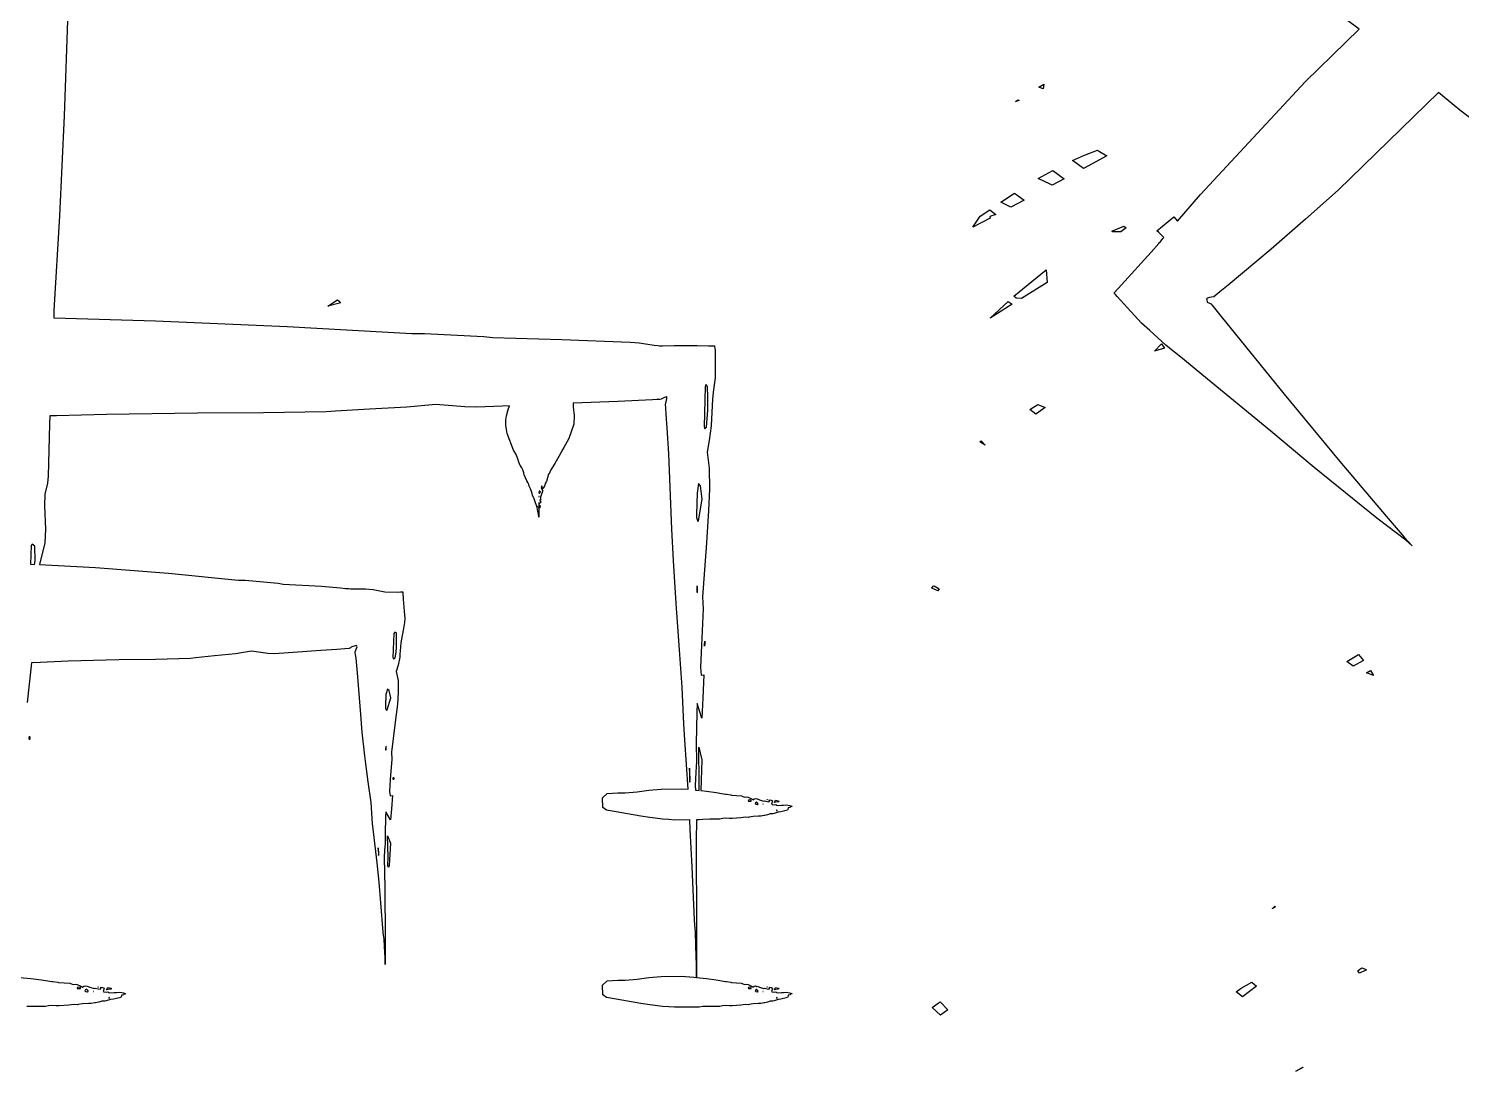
# Model space of a CAD drawing. Extents: x 0 to 203, y 8 to 351.
# Drawn here: x 103.12 to 149.75, y 103.62 to 137.54 of the extents above; entities that cross this region are included whole.
import ezdxf

# ---------------------------------------------------------------- set-up
doc = ezdxf.new("R2010")
doc.units = 0

msp = doc.modelspace()

# ---------------------------------------------------------------- linework, layer by layer
at = {"layer": 'Layer 1'}
for p, q in [((104.39306, 138.1108), (104.282104, 134.70237)), ((146.431811, 137.528542), (145.620454, 138.115307)), ((144.682531, 135.819732), (146.431811, 137.528542)), ((136.003628, 135.63974), (136.162609, 135.728694)), ((136.162609, 135.728694), (136.146999, 135.581227)), ((141.265621, 132.148072), (144.682531, 135.819732)), ((136.146999, 135.581227), (136.003, 135.64)), ((136.003, 135.64), (136.003628, 135.63974)), ((149.013081, 135.462467), (145.747591, 132.285617)), ((149.51926, 135.035248), (149.013081, 135.462467)), ((135.364846, 135.204662), (135.246, 135.168)), ((135.246, 135.168), (135.246191, 135.168538)), ((135.246191, 135.168538), (135.331509, 135.225496)), ((135.331509, 135.225496), (135.364846, 135.204662)), ((149.69971, 134.893358), (149.51926, 135.035248)), ((150.431754, 134.337527), (149.69971, 134.893358)), ((104.282104, 134.70237), (104.127644, 131.4539)), ((137.099622, 133.255195), (137.483334, 133.424627)), ((138.214531, 133.401251), (137.477, 133.005)), ((137.483334, 133.424627), (137.915712, 133.583679)), ((137.915712, 133.583679), (137.979062, 133.543279)), ((137.979062, 133.543279), (138.214531, 133.401251)), ((135.978625, 132.663267), (136.453, 132.929)), ((136.453, 132.929), (136.453024, 132.92928)), ((136.453024, 132.92928), (136.823813, 132.65719)), ((137.45459, 132.992853), (137.099622, 133.255195)), ((137.476555, 133.00461), (137.45459, 132.992853)), ((137.477, 133.005), (137.476555, 133.00461)), ((136.370674, 132.48105), (135.978625, 132.663267)), ((136.436497, 132.451103), (136.370674, 132.48105)), ((136.823813, 132.65719), (136.436497, 132.451103)), ((134.765793, 131.895275), (135.214272, 132.191165)), ((135.214272, 132.191165), (135.522, 131.965)), ((140.519875, 131.282122), (141.265621, 132.148072)), ((145.747591, 132.285617), (144.678161, 131.343777)), ((134.095754, 131.4384), (134.403613, 131.650103)), ((134.403613, 131.650103), (134.597271, 131.49476)), ((135.093853, 131.737533), (134.765793, 131.895275)), ((135.522486, 131.965408), (135.093853, 131.737533)), ((135.522, 131.965), (135.522486, 131.965408)), ((104.127644, 131.4539), (103.939566, 128.36999)), ((133.857107, 131.080184), (134.095754, 131.4384)), ((134.418235, 131.37858), (133.857107, 131.080184)), ((134.597271, 131.49476), (134.409052, 131.423321)), ((134.409052, 131.423321), (134.419, 131.378)), ((134.419, 131.378), (134.418235, 131.37858)), ((138.3757, 130.94992), (138.770997, 131.11176)), ((138.839577, 131.060839), (138.674522, 130.927066)), ((138.770997, 131.11176), (138.839577, 131.060839)), ((139.84419, 130.962077), (140.395996, 131.413982)), ((140.395996, 131.413982), (140.519875, 131.282122)), ((144.678161, 131.343777), (143.563381, 130.365178)), ((138.406493, 130.92706), (138.3757, 130.94992)), ((138.674522, 130.927066), (138.406493, 130.92706)), ((139.908537, 130.902788), (139.84419, 130.962077)), ((139.904231, 130.546829), (139.934812, 130.580623)), ((140.075006, 130.750233), (139.908537, 130.902788)), ((139.934812, 130.580623), (139.949855, 130.598809)), ((139.949855, 130.598809), (139.980013, 130.63536)), ((139.980013, 130.63536), (140.040256, 130.708139)), ((140.040256, 130.708139), (140.075006, 130.750233)), ((138.693197, 129.206068), (139.656048, 130.272868)), ((139.656048, 130.272868), (139.904231, 130.546829)), ((143.563381, 130.365178), (142.159471, 129.198468)), ((135.188703, 128.831605), (136.244, 129.693)), ((136.243722, 129.693108), (136.277622, 129.282311)), ((136.244, 129.693), (136.243722, 129.693108)), ((136.277622, 129.282311), (135.441263, 128.7655)), ((138.468393, 128.956262), (138.693197, 129.206068)), ((142.159471, 129.198468), (141.894411, 128.981541)), ((112.862148, 128.513357), (113.174317, 128.720435)), ((113.174317, 128.720435), (113.232514, 128.668912)), ((135.266463, 128.776447), (135.188703, 128.831605)), ((135.441263, 128.7655), (135.266463, 128.776447)), ((138.454409, 128.94074), (138.468393, 128.956262)), ((138.465285, 128.925023), (138.454409, 128.94074)), ((138.493747, 128.89335), (138.465285, 128.925023)), ((138.550604, 128.830279), (138.493747, 128.89335)), ((138.66417, 128.704408), (138.550604, 128.830279)), ((139.116391, 128.204875), (138.66417, 128.704408)), ((141.492046, 128.768353), (141.463796, 128.753734)), ((141.463796, 128.753734), (141.465069, 128.733818)), ((141.465069, 128.733818), (141.48562, 128.645533)), ((141.557378, 128.792438), (141.492046, 128.768353)), ((141.682456, 128.818005), (141.557378, 128.792438)), ((141.695593, 128.818922), (141.682456, 128.818005)), ((141.761916, 128.873092), (141.695593, 128.818922)), ((141.894411, 128.981541), (141.761916, 128.873092)), ((103.939566, 128.36999), (103.939921, 128.129368)), ((113.284778, 128.619509), (112.862148, 128.513357)), ((113.232514, 128.668912), (113.285, 128.619)), ((113.285, 128.619), (113.284778, 128.619509)), ((134.413573, 128.121565), (135.005, 128.668)), ((135.130219, 128.573148), (134.413573, 128.121565)), ((135.005, 128.668), (135.130219, 128.573148)), ((135.005, 128.668), (135.005, 128.668)), ((141.48562, 128.645533), (141.60837, 128.584573)), ((141.60837, 128.584573), (141.616493, 128.580123)), ((141.616493, 128.580123), (141.63648, 128.555756)), ((141.63648, 128.555756), (141.680055, 128.501481)), ((141.680055, 128.501481), (141.767137, 128.393032)), ((141.767137, 128.393032), (141.941375, 128.176068)), ((103.939921, 128.129368), (107.252161, 128.034163)), ((107.252161, 128.034163), (111.533611, 127.847956)), ((111.533611, 127.847956), (115.598451, 127.620855)), ((139.345504, 127.95825), (139.116391, 128.204875)), ((139.612049, 127.718754), (139.345504, 127.95825)), ((141.941375, 128.176068), (143.982555, 125.644108)), ((115.598451, 127.620855), (116.0066, 127.617395)), ((116.0066, 127.617395), (117.93809, 127.519788)), ((117.93809, 127.519788), (118.233311, 127.487333)), ((118.233311, 127.487333), (120.471891, 127.426937)), ((120.471891, 127.426937), (122.696271, 127.343493)), ((122.696271, 127.343493), (122.997918, 127.321598)), ((122.997918, 127.321598), (123.47846, 127.246132)), ((140.139982, 127.244426), (139.612049, 127.718754)), ((123.47846, 127.246132), (123.598243, 127.228405)), ((123.598243, 127.228405), (123.659689, 127.221872)), ((123.659689, 127.221872), (123.750302, 127.217317)), ((123.750302, 127.217317), (124.131121, 127.22731)), ((124.131121, 127.22731), (124.880821, 127.228086)), ((124.880821, 127.228086), (125.246383, 127.217105)), ((125.246383, 127.217105), (125.435731, 127.220672)), ((125.435731, 127.220672), (125.447739, 127.220884)), ((125.447739, 127.220884), (125.448586, 127.210219)), ((125.448586, 127.210219), (125.450705, 127.188855)), ((125.450705, 127.188855), (125.455435, 127.146724)), ((125.455435, 127.146724), (125.467006, 127.064234)), ((125.467006, 127.064234), (125.463755, 126.181226)), ((139.765773, 127.04836), (139.998629, 127.28125)), ((139.766, 127.049), (139.765773, 127.04836)), ((140.097576, 127.148261), (139.766, 127.049)), ((139.998629, 127.28125), (140.097576, 127.148261)), ((140.205457, 127.18563), (140.139982, 127.244426)), ((140.245361, 127.152718), (140.205457, 127.18563)), ((140.316272, 127.095545), (140.245361, 127.152718)), ((140.457947, 126.981129), (140.316272, 127.095545)), ((140.740877, 126.751666), (140.457947, 126.981129)), ((141.306168, 126.29178), (140.740877, 126.751666)), ((125.166022, 125.966402), (125.140879, 125.888607)), ((125.2221, 125.893199), (125.166022, 125.966402)), ((125.463755, 126.181226), (125.406972, 125.715797)), ((143.558378, 124.44017), (141.306168, 126.29178)), ((123.424215, 125.467365), (122.304075, 125.409877)), ((123.565326, 125.473792), (123.424215, 125.467365)), ((123.636519, 125.476264), (123.565326, 125.473792)), ((123.654387, 125.476899), (123.636519, 125.476264)), ((123.659049, 125.477463), (123.654387, 125.476899)), ((123.664276, 125.478663), (123.659049, 125.477463)), ((123.706013, 125.488092), (123.664276, 125.478663)), ((123.814285, 125.535164), (123.706013, 125.488092)), ((123.888583, 125.562319), (123.814285, 125.535164)), ((123.86909, 125.40114), (123.88251, 125.451463)), ((123.88251, 125.451463), (123.893457, 125.510047)), ((123.895577, 125.56285), (123.888583, 125.562319)), ((123.893457, 125.510047), (123.896635, 125.540733)), ((123.896, 125.556), (123.895577, 125.56285)), ((123.896635, 125.540733), (123.896, 125.556)), ((125.140879, 125.888607), (125.109804, 124.592187)), ((125.228173, 125.553627), (125.2221, 125.893199)), ((125.230646, 125.13061), (125.228173, 125.553627)), ((125.383878, 125.488487), (125.364738, 125.275974)), ((125.406972, 125.715797), (125.383878, 125.488487)), ((143.982555, 125.644108), (145.801395, 123.454908)), ((105.658349, 124.990424), (104.025249, 124.946883)), ((108.617879, 125.028315), (105.658349, 124.990424)), ((110.762519, 125.041946), (108.617879, 125.028315)), ((112.803059, 125.072844), (110.762519, 125.041946)), ((113.104847, 125.09534), (112.803059, 125.072844)), ((114.218347, 125.161162), (113.104847, 125.09534)), ((115.433197, 125.226638), (114.218347, 125.161162)), ((116.376266, 125.310297), (115.433197, 125.226638)), ((117.320267, 125.237927), (116.376266, 125.310297)), ((117.713021, 125.227933), (117.320267, 125.237927)), ((118.530313, 125.258196), (117.713021, 125.227933)), ((118.774043, 125.267941), (118.530313, 125.258196)), ((118.678768, 124.940553), (118.73195, 125.149538)), ((118.73195, 125.149538), (118.774043, 125.267941)), ((122.304075, 125.409877), (120.842525, 125.351175)), ((120.842525, 125.351175), (120.847751, 125.232803)), ((120.847751, 125.232803), (120.880805, 124.959268)), ((123.850588, 125.307736), (123.854471, 125.328677)), ((123.858425, 125.202151), (123.850588, 125.307736)), ((123.854471, 125.328677), (123.86909, 125.40114)), ((123.875023, 124.987586), (123.858425, 125.202151)), ((123.90949, 124.558044), (123.875023, 124.987586)), ((125.187, 124.574), (125.230646, 125.13061)), ((125.364738, 125.275974), (125.333521, 124.616464)), ((135.707, 125.148), (135.97425, 125.3131)), ((135.905246, 124.996904), (135.707, 125.148)), ((135.707, 125.148), (135.707, 125.148)), ((136.211412, 125.219061), (135.905246, 124.996904)), ((135.97425, 125.3131), (136.211412, 125.219061)), ((103.805463, 124.673136), (103.752352, 122.985476)), ((103.811607, 124.939466), (103.805463, 124.673136)), ((104.025249, 124.946883), (103.811607, 124.939466)), ((118.64975, 124.64032), (118.659063, 124.811942)), ((118.672139, 124.50062), (118.64975, 124.64032)), ((118.659063, 124.811942), (118.678768, 124.940553)), ((120.866468, 124.674678), (120.701413, 124.201586)), ((120.880805, 124.959268), (120.866468, 124.674678)), ((123.958222, 123.703394), (123.90949, 124.558044)), ((125.109804, 124.592187), (125.130073, 124.518383)), ((125.130073, 124.518383), (125.187, 124.574)), ((125.187, 124.574), (125.187, 124.574)), ((125.333521, 124.616464), (125.274336, 124.143691)), ((118.692196, 124.366359), (118.672139, 124.50062)), ((118.903795, 123.828678), (118.692196, 124.366359)), ((120.701413, 124.201586), (120.542855, 123.916751)), ((125.274336, 124.143691), (125.209854, 123.76612)), ((134.079, 124.101), (134.079333, 124.101575)), ((134.250532, 123.990092), (134.079, 124.101)), ((134.079333, 124.101575), (134.122767, 124.129261)), ((134.122767, 124.129261), (134.250532, 123.990092)), ((144.959328, 123.26512), (143.558378, 124.44017)), ((118.927313, 123.791106), (118.903795, 123.828678)), ((118.978022, 123.70526), (118.927313, 123.791106)), ((119.04314, 123.549598), (118.978022, 123.70526)), ((120.37865, 123.621388), (120.243542, 123.396268)), ((120.511994, 123.857707), (120.37865, 123.621388)), ((120.542855, 123.916751), (120.511994, 123.857707)), ((124.060488, 121.255554), (123.958222, 123.703394)), ((125.209854, 123.76612), (125.274901, 123.238752)), ((119.080573, 123.436845), (119.04314, 123.549598)), ((119.121041, 123.329491), (119.080573, 123.436845)), ((119.133826, 123.313602), (119.121041, 123.329491)), ((119.173235, 123.255015), (119.133826, 123.313602)), ((119.212007, 123.191205), (119.173235, 123.255015)), ((119.236233, 123.091939), (119.212007, 123.191205)), ((120.110698, 123.161044), (120.060623, 123.059484)), ((120.115213, 123.182586), (120.110698, 123.161044)), ((120.243542, 123.396268), (120.115213, 123.182586)), ((125.274901, 123.238752), (125.28267, 122.556006)), ((147.007128, 121.61966), (144.959328, 123.26512)), ((145.801395, 123.454908), (147.308705, 121.679728)), ((103.732012, 122.756574), (103.648743, 122.392001)), ((103.752352, 122.985476), (103.732012, 122.756574)), ((119.236586, 123.071351), (119.236233, 123.091939)), ((119.255656, 123.028236), (119.236586, 123.071351)), ((119.34076, 122.829809), (119.255656, 123.028236)), ((119.368022, 122.770977), (119.34076, 122.829809)), ((119.397331, 122.712359), (119.368022, 122.770977)), ((119.408208, 122.654656), (119.397331, 122.712359)), ((119.419861, 122.633396), (119.408208, 122.654656)), ((119.814347, 122.652384), (119.803058, 122.590013)), ((119.822117, 122.655243), (119.814347, 122.652384)), ((119.839208, 122.651292), (119.822117, 122.655243)), ((119.840266, 122.618379), (119.839208, 122.651292)), ((119.913509, 122.658324), (119.869723, 122.5913)), ((119.927211, 122.689225), (119.913509, 122.658324)), ((119.929187, 122.741947), (119.927211, 122.689225)), ((119.963581, 122.793362), (119.929187, 122.741947)), ((119.972197, 122.809325), (119.963581, 122.793362)), ((120.012101, 122.926213), (119.972197, 122.809325)), ((120.046992, 123.043948), (120.012101, 122.926213)), ((120.060623, 123.059484), (120.046992, 123.043948)), ((124.929005, 122.744837), (124.880838, 122.425748)), ((124.984871, 122.669055), (124.929005, 122.744837)), ((125.0389, 122.237176), (124.984871, 122.669055)), ((103.648743, 122.392001), (103.635817, 122.014714)), ((119.464497, 122.543418), (119.419861, 122.633396)), ((119.506167, 122.414595), (119.464497, 122.543418)), ((119.525307, 122.36106), (119.506167, 122.414595)), ((119.553769, 122.287717), (119.525307, 122.36106)), ((119.559978, 122.271791), (119.553769, 122.287717)), ((119.587594, 122.207944), (119.559978, 122.271791)), ((119.613372, 122.14459), (119.587594, 122.207944)), ((119.735238, 122.47556), (119.729876, 122.439966)), ((119.729876, 122.439966), (119.73, 122.434)), ((119.73, 122.434), (119.740027, 122.427043)), ((119.73, 122.434), (119.73, 122.434)), ((119.732847, 122.317301), (119.732, 122.307)), ((119.732, 122.307), (119.736516, 122.306117)), ((119.73708, 122.316277), (119.732847, 122.317301)), ((119.737044, 122.48815), (119.735238, 122.47556)), ((119.736516, 122.306117), (119.73708, 122.316277)), ((119.749067, 122.492299), (119.737044, 122.48815)), ((119.740027, 122.427043), (119.747444, 122.428454)), ((119.747444, 122.428454), (119.780145, 122.465603)), ((119.76517, 122.488274), (119.749067, 122.492299)), ((119.770426, 122.215355), (119.762162, 122.1787)), ((119.762162, 122.1787), (119.767177, 122.164871)), ((119.780145, 122.465603), (119.76517, 122.488274)), ((119.784762, 122.278214), (119.770426, 122.215355)), ((119.816761, 122.391286), (119.781658, 122.298906)), ((119.781658, 122.298906), (119.784762, 122.278214)), ((119.794, 122.217), (119.798024, 122.222644)), ((119.796472, 122.213994), (119.794, 122.217)), ((119.79873, 122.218338), (119.796472, 122.213994)), ((119.798024, 122.222644), (119.79873, 122.218338)), ((119.803058, 122.590013), (119.80892, 122.58613)), ((119.80892, 122.58613), (119.826, 122.589)), ((119.839502, 122.446692), (119.816761, 122.391286)), ((119.826, 122.589), (119.840266, 122.618379)), ((119.826, 122.589), (119.826, 122.589)), ((119.850865, 122.566441), (119.831019, 122.546629)), ((119.831019, 122.546629), (119.848674, 122.51891)), ((119.84938, 122.482924), (119.839502, 122.446692)), ((119.848674, 122.51891), (119.857241, 122.501078)), ((119.857241, 122.501078), (119.84938, 122.482924)), ((119.869723, 122.5913), (119.850865, 122.566441)), ((124.880838, 122.425748), (124.861769, 121.748508)), ((124.924484, 121.531263), (125.0389, 122.237176)), ((125.28267, 122.556006), (125.254138, 121.866761)), ((103.635817, 122.014714), (103.670708, 121.254278)), ((119.629123, 122.080746), (119.613372, 122.14459)), ((119.638303, 122.054296), (119.629123, 122.080746)), ((119.668744, 121.959233), (119.638303, 122.054296)), ((119.683504, 121.900646), (119.668744, 121.959233)), ((119.681402, 121.988209), (119.675537, 122.005724)), ((119.675537, 122.005724), (119.676666, 121.985982)), ((119.676666, 121.985982), (119.679, 121.982)), ((119.679, 121.982), (119.681402, 121.988209)), ((119.679, 121.982), (119.679, 121.982)), ((119.698267, 121.836943), (119.683504, 121.900646)), ((119.715217, 121.746539), (119.698267, 121.836943)), ((119.717334, 121.737852), (119.715217, 121.746539)), ((119.722414, 121.725152), (119.717334, 121.737852)), ((119.723828, 121.999006), (119.719518, 121.975522)), ((119.719518, 121.975522), (119.725239, 121.882225)), ((119.726159, 121.683129), (119.722414, 121.725152)), ((119.728343, 122.017297), (119.723828, 121.999006)), ((119.725239, 121.882225), (119.726159, 121.834939)), ((119.726159, 121.834939), (119.727641, 121.776322)), ((119.729899, 122.100956), (119.726932, 122.048197)), ((119.726932, 122.048197), (119.728343, 122.017297)), ((119.727641, 121.776322), (119.727923, 121.692028)), ((119.732721, 122.11621), (119.729899, 122.100956)), ((119.770152, 122.09142), (119.732721, 122.11621)), ((119.746845, 122.041639), (119.768669, 122.019566)), ((119.747, 122.041), (119.746845, 122.041639)), ((119.749678, 121.977369), (119.747, 122.041)), ((119.748832, 121.950778), (119.749678, 121.977369)), ((119.752218, 121.944809), (119.748832, 121.950778)), ((119.757581, 121.950778), (119.752218, 121.944809)), ((119.768669, 122.019566), (119.757581, 121.950778)), ((119.767177, 122.164871), (119.788719, 122.165754)), ((119.779183, 122.125639), (119.770152, 122.09142)), ((119.788719, 122.165754), (119.779183, 122.125639)), ((124.861769, 121.748508), (124.862545, 121.637132)), ((125.254138, 121.866761), (125.180401, 120.812801)), ((103.670708, 121.254278), (103.644859, 120.807919)), ((119.727782, 121.670203), (119.726159, 121.683129)), ((119.727923, 121.692028), (119.727782, 121.670203)), ((119.728057, 121.668942), (119.728, 121.67)), ((119.728, 121.67), (119.728282, 121.666822)), ((119.728282, 121.666822), (119.728057, 121.668942)), ((119.728282, 121.666822), (119.728847, 121.655062)), ((119.728564, 121.656157), (119.728282, 121.666822)), ((119.729129, 121.647084), (119.728564, 121.656157)), ((119.728847, 121.655062), (119.729129, 121.647084)), ((124.112894, 120.239024), (124.060488, 121.255554)), ((124.862545, 121.637132), (124.898, 121.504)), ((124.898, 121.504), (124.924484, 121.531263)), ((124.898, 121.504), (124.898, 121.504)), ((147.942931, 120.900894), (147.007128, 121.61966)), ((147.308705, 121.679728), (147.897304, 120.997724)), ((103.644859, 120.807919), (103.480439, 120.104407)), ((125.180401, 120.812801), (125.060197, 119.056041)), ((147.897304, 120.997724), (148.155754, 120.719553)), ((148.155754, 120.719553), (147.942931, 120.900894)), ((103.208664, 120.722753), (103.179567, 120.116743)), ((103.242, 120.764), (103.208664, 120.722753)), ((103.319549, 120.706721), (103.242, 120.764)), ((103.242, 120.764), (103.242, 120.764)), ((103.332472, 120.230982), (103.319549, 120.706721)), ((103.179567, 120.116743), (103.315663, 120.110882)), ((103.315663, 120.110882), (103.332472, 120.230982)), ((103.480439, 120.104407), (105.292999, 120.010898)), ((105.292999, 120.010898), (107.678479, 119.824445)), ((124.198125, 118.843434), (124.112894, 120.239024)), ((107.678479, 119.824445), (109.943259, 119.597451)), ((109.943259, 119.597451), (110.170747, 119.593991)), ((110.170747, 119.593991), (111.246817, 119.496385)), ((111.246817, 119.496385), (111.411304, 119.463929)), ((111.411304, 119.463929), (112.658504, 119.403534)), ((112.658504, 119.403534), (113.276909, 119.346361)), ((124.873672, 119.406201), (124.87, 119.21)), ((124.889352, 119.387272), (124.873672, 119.406201)), ((124.887303, 119.193755), (124.889352, 119.387272)), ((132.516653, 119.341383), (132.567434, 119.402086)), ((132.567434, 119.402086), (132.599852, 119.416033)), ((132.599852, 119.416033), (132.756784, 119.318322)), ((113.276909, 119.346361), (113.431369, 119.33019)), ((113.431369, 119.33019), (113.508777, 119.323761)), ((113.508777, 119.323761), (113.547478, 119.321114)), ((113.547478, 119.321114), (113.595648, 119.318782)), ((113.595648, 119.318782), (114.083328, 119.319807)), ((114.083328, 119.319807), (114.340127, 119.297949)), ((114.340127, 119.297949), (114.711763, 119.222835)), ((114.711763, 119.222835), (115.111934, 119.204014)), ((115.111934, 119.204014), (115.225782, 119.215633)), ((115.225782, 119.215633), (115.280096, 119.217397)), ((115.280096, 119.217397), (115.304319, 119.215421)), ((115.304319, 119.215421), (115.305874, 119.190278)), ((115.305874, 119.190278), (115.308696, 118.97921)), ((115.308696, 118.97921), (115.343161, 118.586244)), ((124.87, 119.21), (124.887303, 119.193755)), ((125.060197, 119.056041), (125.073744, 118.661416)), ((132.71709, 119.251193), (132.516653, 119.341383)), ((132.756784, 119.318322), (132.717, 119.251)), ((132.717, 119.251), (132.71709, 119.251193)), ((115.343161, 118.586244), (115.368516, 118.354023)), ((124.217124, 118.539741), (124.198125, 118.843434)), ((124.307881, 117.326731), (124.217124, 118.539741)), ((125.073744, 118.661416), (125.023602, 117.467336)), ((115.333839, 118.089917), (115.234819, 117.554356)), ((115.359617, 118.224178), (115.333839, 118.089917)), ((115.368516, 118.354023), (115.359617, 118.224178)), ((115.010953, 117.860616), (114.979948, 117.082101)), ((115.036096, 117.909031), (115.010953, 117.860616)), ((115.092173, 117.879226), (115.036096, 117.909031)), ((115.100719, 117.422238), (115.092173, 117.879226)), ((115.234819, 117.554356), (115.209608, 117.294097)), ((125.114784, 117.503853), (125.129688, 117.610287)), ((125.133078, 117.528009), (125.124462, 117.447776)), ((125.129688, 117.610287), (125.133078, 117.528009)), ((108.386211, 117.048146), (107.249261, 117.017102)), ((108.5543, 117.070535), (108.386211, 117.048146)), ((109.174827, 117.136428), (108.5543, 117.070535)), ((109.85157, 117.201794), (109.174827, 117.136428)), ((110.376434, 117.285468), (109.85157, 117.201794)), ((110.90299, 117.213201), (110.376434, 117.285468)), ((111.121791, 117.2031), (110.90299, 117.213201)), ((111.57712, 117.233363), (111.121791, 117.2031)), ((112.62854, 117.306817), (111.57712, 117.233363)), ((113.154142, 117.345061), (112.62854, 117.306817)), ((113.417015, 117.364977), (113.154142, 117.345061)), ((113.548451, 117.375075), (113.417015, 117.364977)), ((113.574723, 117.380056), (113.548451, 117.375075)), ((113.582343, 117.385246), (113.574723, 117.380056)), ((113.621752, 117.412509), (113.582343, 117.385246)), ((113.64407, 117.427467), (113.621752, 117.412509)), ((113.675357, 117.442724), (113.64407, 117.427467)), ((113.793021, 117.469772), (113.675357, 117.442724)), ((113.751704, 117.257397), (113.752127, 117.261848)), ((113.753824, 117.242439), (113.751704, 117.257397)), ((113.752127, 117.261848), (113.753471, 117.268485)), ((113.753471, 117.268485), (113.767243, 117.317643)), ((113.762572, 117.182608), (113.753824, 117.242439)), ((113.779523, 117.062966), (113.762572, 117.182608)), ((113.767243, 117.317643), (113.782427, 117.358111)), ((113.828395, 116.586804), (113.779523, 117.062966)), ((113.782427, 117.358111), (113.815198, 117.424924)), ((113.815198, 117.424924), (113.793021, 117.469772)), ((114.979948, 117.082101), (115.000076, 117.040996)), ((115.000076, 117.040996), (115.057, 117.072)), ((115.057, 117.072), (115.08398, 117.252947)), ((115.057, 117.072), (115.057, 117.072)), ((115.08398, 117.252947), (115.100719, 117.422238)), ((115.203673, 117.096344), (115.144406, 116.832907)), ((115.204099, 117.191055), (115.203673, 117.096344)), ((115.209608, 117.294097), (115.204099, 117.191055)), ((124.396233, 116.121881), (124.307881, 117.326731)), ((125.023602, 117.467336), (124.99302, 116.769226)), ((125.124462, 117.447776), (125.114784, 117.503853)), ((146.028453, 116.951239), (146.401361, 117.175126)), ((146.401361, 117.175126), (146.572419, 116.984928)), ((103.219026, 116.906431), (103.07417, 115.622481)), ((103.495527, 116.922075), (103.219026, 116.906431)), ((104.405411, 116.965582), (103.495527, 116.922075)), ((106.054401, 117.003578), (104.405411, 116.965582)), ((107.249261, 117.017102), (106.054401, 117.003578)), ((113.930523, 115.222864), (113.828395, 116.586804)), ((115.144406, 116.832907), (115.079854, 116.62251)), ((115.079854, 116.62251), (115.1449, 116.32881)), ((124.99302, 116.769226), (125.013642, 116.506568)), ((146.229737, 116.798334), (146.028453, 116.951239)), ((146.544945, 116.97052), (146.229737, 116.798334)), ((146.545, 116.971), (146.544945, 116.97052)), ((146.572419, 116.984928), (146.545, 116.971)), ((146.662, 116.587), (146.662115, 116.58722)), ((146.89632, 116.500239), (146.662, 116.587)), ((146.662115, 116.58722), (146.795888, 116.661444)), ((146.795888, 116.661444), (146.89632, 116.500239)), ((115.1449, 116.32881), (115.15274, 115.948239)), ((124.447789, 114.907851), (124.396233, 116.121881)), ((125.013642, 116.506568), (125.099807, 116.522846)), ((125.099807, 116.522846), (125.065695, 115.761846)), ((114.751291, 115.875264), (114.732294, 115.498049)), ((114.799528, 116.053101), (114.751291, 115.875264)), ((114.79508, 115.376923), (114.909566, 115.770245)), ((114.855464, 116.010866), (114.799528, 116.053101)), ((114.909566, 115.770245), (114.855464, 116.010866)), ((115.15274, 115.948239), (115.124208, 115.564242)), ((125.065695, 115.761846), (125.031086, 115.108305)), ((113.982926, 114.656614), (113.930523, 115.222864)), ((114.732294, 115.498049), (114.733, 115.436)), ((114.733, 115.436), (114.768594, 115.361776)), ((114.733, 115.436), (114.733, 115.436)), ((114.768594, 115.361776), (114.79508, 115.376923)), ((115.124208, 115.564242), (115.050548, 114.977054)), ((124.86569, 115.292322), (124.853119, 114.288332)), ((124.876696, 115.582703), (124.86569, 115.292322)), ((125.031086, 115.108305), (124.876696, 115.582703)), ((115.050548, 114.977054), (114.9302, 113.99824)), ((124.481619, 114.404886), (124.447789, 114.907851)), ((103.134195, 114.445129), (103.152698, 114.525997)), ((103.145484, 114.402612), (103.134195, 114.445129)), ((103.156361, 114.463527), (103.145484, 114.402612)), ((103.152698, 114.525997), (103.156361, 114.463527)), ((114.068104, 113.878982), (113.982926, 114.656614)), ((124.587771, 112.797216), (124.481619, 114.404886)), ((124.853119, 114.288332), (124.859193, 113.700613)), ((114.087173, 113.709691), (114.068104, 113.878982)), ((114.744675, 114.19233), (114.741, 114.083)), ((114.741, 114.083), (114.758306, 114.073924)), ((114.760281, 114.181806), (114.744675, 114.19233)), ((114.758306, 114.073924), (114.760281, 114.181806)), ((114.9302, 113.99824), (114.943831, 113.77831)), ((124.950441, 112.946722), (124.935607, 114.168282)), ((124.935607, 114.168282), (125.029824, 113.749397)), ((114.177998, 113.034006), (114.087173, 113.709691)), ((114.943831, 113.77831), (114.893686, 113.113042)), ((124.654289, 113.146523), (124.630771, 113.480234)), ((124.630771, 113.480234), (124.633455, 113.104314)), ((124.839488, 113.353731), (124.820207, 112.906451)), ((124.859193, 113.700613), (124.839488, 113.353731)), ((125.029824, 113.749397), (124.9967, 112.755693)), ((114.26628, 112.362631), (114.177998, 113.034006)), ((114.893686, 113.113042), (114.863034, 112.724174)), ((114.985551, 113.132751), (115.000452, 113.192114)), ((114.995296, 113.101501), (114.985551, 113.132751)), ((115.003912, 113.146278), (114.995296, 113.101501)), ((115.000452, 113.192114), (115.003912, 113.146278)), ((124.633455, 113.104314), (124.643, 113.029)), ((124.643, 113.029), (124.654289, 113.146523)), ((124.643, 113.029), (124.643, 113.029)), ((124.820207, 112.906451), (124.831366, 112.770002)), ((124.949594, 112.760125), (124.950441, 112.946722)), ((114.863034, 112.724174), (114.883797, 112.5778)), ((114.883797, 112.5778), (114.969962, 112.586769)), ((114.969962, 112.586769), (114.93585, 112.162905)), ((121.800708, 112.515239), (121.955735, 112.653737)), ((121.814128, 112.204165), (121.800708, 112.515239)), ((121.955735, 112.653737), (122.301592, 112.677116)), ((122.301592, 112.677116), (122.542782, 112.678457)), ((122.542782, 112.678457), (122.927132, 112.713029)), ((122.927132, 112.713029), (123.310985, 112.760313)), ((123.310985, 112.760313), (123.710309, 112.797323)), ((123.710309, 112.797323), (124.374056, 112.803891)), ((124.374056, 112.803891), (124.587771, 112.797216)), ((124.831366, 112.770002), (124.856297, 112.768873)), ((124.856297, 112.768873), (124.949594, 112.760125)), ((124.9967, 112.755693), (125.187815, 112.735562)), ((125.187815, 112.735562), (125.503729, 112.689232)), ((125.503729, 112.689232), (125.80368, 112.632872)), ((125.80368, 112.632872), (125.833835, 112.633648)), ((125.833835, 112.633648), (125.976289, 112.610588)), ((125.976289, 112.610588), (125.998113, 112.601162)), ((125.998113, 112.601162), (126.163168, 112.592757)), ((126.163168, 112.592757), (126.327373, 112.576899)), ((126.327373, 112.576899), (126.349621, 112.570792)), ((126.349621, 112.570792), (126.421732, 112.541906)), ((126.421732, 112.541906), (126.495747, 112.551502)), ((126.495747, 112.551502), (126.539113, 112.541342)), ((126.539113, 112.541342), (126.633045, 112.497132)), ((126.548976, 112.445238), (126.543396, 112.422378)), ((126.543396, 112.422378), (126.547421, 112.412526)), ((126.547421, 112.412526), (126.635, 112.404)), ((126.595306, 112.451664), (126.548976, 112.445238)), ((126.636411, 112.43634), (126.595306, 112.451664)), ((126.633045, 112.497132), (126.667933, 112.475449)), ((126.635, 112.404), (126.640509, 112.412749)), ((126.635, 112.404), (126.635, 112.404)), ((126.640509, 112.412749), (126.636411, 112.43634)), ((126.667933, 112.475449), (126.695831, 112.450049)), ((126.695831, 112.450049), (126.734747, 112.481621)), ((126.734747, 112.481621), (126.785174, 112.49037)), ((126.808967, 112.381712), (126.777042, 112.355897)), ((126.785174, 112.49037), (126.836025, 112.482846)), ((126.861088, 112.330082), (126.808967, 112.381712)), ((126.836025, 112.482846), (126.913785, 112.456009)), ((126.913785, 112.456009), (127.043384, 112.406711)), ((127.043384, 112.406711), (127.072414, 112.416812)), ((127.072414, 112.416812), (127.160625, 112.396401)), ((127.149643, 112.458852), (127.155716, 112.461748)), ((127.157483, 112.451083), (127.149643, 112.458852)), ((127.155716, 112.461748), (127.161578, 112.457509)), ((127.161578, 112.457509), (127.157483, 112.451083)), ((127.160625, 112.396401), (127.212111, 112.382347)), ((127.212111, 112.382347), (127.231533, 112.397177)), ((127.231533, 112.397177), (127.230263, 112.452126)), ((127.230263, 112.452126), (127.286482, 112.438847)), ((127.286482, 112.438847), (127.334649, 112.42225)), ((127.334649, 112.42225), (127.299617, 112.310307)), ((127.403546, 112.359126), (127.434481, 112.440242)), ((127.493665, 112.382186), (127.403546, 112.359126)), ((127.434481, 112.440242), (127.530955, 112.423396)), ((127.530955, 112.385505), (127.493665, 112.382186)), ((127.530955, 112.423396), (127.54, 112.402)), ((127.539501, 112.402244), (127.530955, 112.385505)), ((127.54, 112.402), (127.539501, 112.402244)), ((114.317839, 111.686241), (114.26628, 112.362631)), ((114.746783, 112.063004), (114.735776, 111.901234)), ((114.901173, 111.798754), (114.746783, 112.063004)), ((114.93585, 112.162905), (114.901173, 111.798754)), ((121.933135, 112.11973), (121.814128, 112.204165)), ((122.24043, 112.056165), (121.933135, 112.11973)), ((122.615811, 111.996769), (122.24043, 112.056165)), ((123.044018, 111.922753), (122.615811, 111.996769)), ((123.337261, 111.877445), (123.044018, 111.922753)), ((126.881096, 111.915724), (126.700434, 111.909298)), ((126.777042, 112.355897), (126.771533, 112.330542)), ((126.771533, 112.330542), (126.795, 112.309)), ((126.795, 112.309), (126.845001, 112.300384)), ((126.795, 112.309), (126.795, 112.309)), ((126.845001, 112.300384), (126.853186, 112.300739)), ((126.853186, 112.300739), (126.863064, 112.317546)), ((126.863064, 112.317546), (126.861088, 112.330082)), ((126.956102, 111.922365), (126.881096, 111.915724)), ((127.059076, 111.938113), (126.956102, 111.922365)), ((127.018731, 112.314883), (127.01739, 112.306699)), ((127.01739, 112.306699), (127.031784, 112.304828)), ((127.033, 112.314), (127.018731, 112.314883)), ((127.031784, 112.304828), (127.033, 112.314)), ((127.081394, 111.941858), (127.059076, 111.938113)), ((127.170949, 111.966577), (127.081394, 111.941858)), ((127.259936, 111.992601), (127.170949, 111.966577)), ((127.34942, 111.995392), (127.259936, 111.992601)), ((127.299617, 112.310307), (127.321018, 112.30282)), ((127.321018, 112.30282), (127.395174, 112.293286)), ((127.386499, 112.005552), (127.34942, 111.995392)), ((127.51999, 112.044999), (127.386499, 112.005552)), ((127.395174, 112.293286), (127.43847, 112.297948)), ((127.43847, 112.297948), (127.464036, 112.280501)), ((127.479313, 112.115064), (127.454735, 112.102423)), ((127.454735, 112.102423), (127.482421, 112.095368)), ((127.464036, 112.280501), (127.49709, 112.261717)), ((127.488, 112.102), (127.479313, 112.115064)), ((127.482421, 112.095368), (127.488, 112.102)), ((127.488, 112.102), (127.488, 112.102)), ((127.49709, 112.261717), (127.628041, 112.278879)), ((127.602339, 112.063185), (127.51999, 112.044999)), ((127.691612, 112.08642), (127.602339, 112.063185)), ((127.628041, 112.278879), (127.694431, 112.280501)), ((127.818457, 112.117674), (127.691612, 112.08642)), ((127.694431, 112.280501), (127.77671, 112.285728)), ((127.77671, 112.285728), (127.895012, 112.271674)), ((127.830592, 112.131305), (127.818457, 112.117674)), ((127.84853, 112.190876), (127.830592, 112.131305)), ((127.907362, 112.200554), (127.84853, 112.190876)), ((127.895012, 112.271674), (127.92552, 112.240175)), ((127.925512, 112.240175), (127.907362, 112.200554)), ((127.926923, 112.23788), (127.925512, 112.240175)), ((127.92552, 112.240175), (127.925661, 112.241199)), ((127.925661, 112.241199), (127.928063, 112.238764)), ((127.928052, 112.238764), (127.926923, 112.23788)), ((127.945143, 112.222025), (127.928052, 112.238764)), ((127.928063, 112.238764), (127.94671, 112.25218)), ((127.957716, 112.237561), (127.945143, 112.222025)), ((127.94671, 112.25218), (127.957716, 112.237561)), ((114.351598, 111.405958), (114.317839, 111.686241)), ((114.735776, 111.901234), (114.723274, 111.341836)), ((123.517781, 111.852045), (123.337261, 111.877445)), ((123.758477, 111.822276), (123.517781, 111.852045)), ((123.954466, 111.809173), (123.758477, 111.822276)), ((124.142827, 111.794765), (123.954466, 111.809173)), ((124.639473, 111.797449), (124.142827, 111.794765)), ((124.656141, 111.481149), (124.639473, 111.797449)), ((124.71801, 110.270119), (124.656141, 111.481149)), ((124.854759, 111.798689), (124.84452, 111.131869)), ((124.896996, 111.798935), (124.854759, 111.798689)), ((124.949752, 111.804692), (124.896996, 111.798935)), ((125.070241, 111.816627), (124.949752, 111.804692)), ((125.288619, 111.822418), (125.070241, 111.816627)), ((125.446821, 111.820087), (125.288619, 111.822418)), ((125.597398, 111.821431), (125.446821, 111.820087)), ((125.619645, 111.82694), (125.597398, 111.821431)), ((125.701854, 111.842264), (125.619645, 111.82694)), ((125.791479, 111.856531), (125.701854, 111.842264)), ((125.930756, 111.848346), (125.791479, 111.856531)), ((125.959712, 111.842027), (125.930756, 111.848346)), ((126.020028, 111.846159), (125.959712, 111.842027)), ((126.298437, 111.865192), (126.020028, 111.846159)), ((126.381128, 111.874621), (126.298437, 111.865192)), ((126.463196, 111.887792), (126.381128, 111.874621)), ((126.544193, 111.878504), (126.463196, 111.887792)), ((126.573999, 111.885145), (126.544193, 111.878504)), ((126.700434, 111.909298), (126.573999, 111.885145)), ((114.467425, 110.398578), (114.351598, 111.405958)), ((114.729277, 111.014481), (114.709502, 110.821142)), ((114.723274, 111.341836), (114.729277, 111.014481)), ((114.820919, 110.594008), (114.806089, 111.274671)), ((114.806089, 111.274671), (114.9, 111.041)), ((114.900091, 111.041251), (114.856586, 110.312173)), ((114.9, 111.041), (114.900091, 111.041251)), ((124.84452, 111.131869), (124.848685, 110.233252)), ((114.525371, 110.704476), (114.50178, 110.8904)), ((114.50178, 110.8904), (114.504534, 110.681028)), ((114.504534, 110.681028), (114.514, 110.639)), ((114.514, 110.639), (114.525371, 110.704476)), ((114.514, 110.639), (114.514, 110.639)), ((114.709502, 110.821142), (114.690364, 110.571971)), ((114.690364, 110.571971), (114.714517, 109.583164)), ((114.818235, 110.312737), (114.820919, 110.594008)), ((114.526128, 109.777029), (114.467425, 110.398578)), ((114.833419, 110.248109), (114.818235, 110.312737)), ((114.856586, 110.312173), (114.833419, 110.248109)), ((124.793295, 108.551779), (124.71801, 110.270119)), ((124.848685, 110.233252), (124.854688, 109.117492)), ((114.587714, 109.102298), (114.526128, 109.777029)), ((114.714517, 109.583164), (114.718685, 109.082528)), ((124.854688, 109.117492), (124.856455, 107.514272)), ((114.663285, 108.144885), (114.587714, 109.102298)), ((114.718685, 109.082528), (114.724829, 108.460909)), ((143.704829, 108.975216), (143.595, 108.906)), ((143.595, 108.906), (143.595217, 108.90586)), ((143.595217, 108.90586), (143.683217, 108.994498)), ((143.683217, 108.994498), (143.704829, 108.975216)), ((114.724829, 108.460909), (114.726452, 107.567592)), ((124.803326, 108.38704), (124.793295, 108.551779)), ((124.828821, 108.144086), (124.803326, 108.38704)), ((114.673524, 108.053036), (114.663285, 108.144885)), ((114.698881, 107.91775), (114.673524, 108.053036)), ((114.717172, 107.473298), (114.698881, 107.91775)), ((124.846974, 107.34629), (124.828821, 108.144086)), ((114.726, 107.336), (114.717172, 107.473298)), ((114.725811, 107.326295), (114.726, 107.336)), ((114.726446, 107.301364), (114.725811, 107.326295)), ((114.726452, 107.567592), (114.725817, 107.336819)), ((114.725817, 107.336819), (114.725887, 107.336255)), ((114.725887, 107.336255), (114.726452, 107.301364)), ((114.728283, 107.18928), (114.726446, 107.301364)), ((114.726452, 107.301364), (114.729839, 107.176958)), ((124.856005, 107.100015), (124.846974, 107.34629)), ((124.856455, 107.514272), (124.85582, 107.100049)), ((114.73125, 107.09344), (114.728283, 107.18928)), ((114.729839, 107.176958), (114.73125, 107.09344)), ((124.85582, 107.100049), (124.856, 107.099)), ((124.855864, 107.081053), (124.856005, 107.100015)), ((124.856499, 107.036309), (124.855864, 107.081053)), ((124.856, 107.099), (124.856494, 107.036319)), ((124.856494, 107.036319), (124.859813, 106.813081)), ((124.858407, 106.835085), (124.856499, 107.036309)), ((124.861091, 106.674199), (124.858407, 106.835085)), ((124.859813, 106.813081), (124.861297, 106.674157)), ((146.389142, 106.893275), (146.44875, 106.937912)), ((146.441477, 106.816082), (146.389142, 106.893275)), ((146.628709, 106.90214), (146.441477, 106.816082)), ((146.44875, 106.937912), (146.514646, 106.99021)), ((146.514646, 106.99021), (146.655404, 106.927599)), ((146.629, 106.902), (146.628709, 106.90214)), ((146.655404, 106.927599), (146.629, 106.902)), ((102.823576, 106.674384), (103.192387, 106.641155)), ((103.192387, 106.641155), (103.54425, 106.594871)), ((103.54425, 106.594871), (103.878384, 106.538441)), ((103.878384, 106.538441), (103.912002, 106.539217)), ((103.912002, 106.539217), (104.070698, 106.516193)), ((104.070698, 106.516193), (104.094994, 106.506801)), ((104.094994, 106.506801), (104.278975, 106.498359)), ((104.278975, 106.498359), (104.461829, 106.482504)), ((104.461829, 106.482504), (104.486617, 106.476431)), ((104.486617, 106.476431), (104.56692, 106.447509)), ((104.56692, 106.447509), (104.649329, 106.457149)), ((104.649329, 106.457149), (104.69764, 106.446944)), ((104.69764, 106.446944), (104.802378, 106.402768)), ((104.708163, 106.350303), (104.701954, 106.327491)), ((104.701954, 106.327491), (104.70647, 106.317639)), ((104.759793, 106.356729), (104.708163, 106.350303)), ((104.805558, 106.341489), (104.759793, 106.356729)), ((104.802378, 106.402768), (104.841152, 106.380944)), ((104.810073, 106.317898), (104.805558, 106.341489)), ((104.841152, 106.380944), (104.872228, 106.35566)), ((104.872228, 106.35566), (104.915591, 106.387229)), ((104.915591, 106.387229), (104.971739, 106.395978)), ((104.971739, 106.395978), (105.028381, 106.38842)), ((105.028381, 106.38842), (105.115041, 106.361654)), ((105.115041, 106.361654), (105.259403, 106.312356)), ((105.259403, 106.312356), (105.291819, 106.32242)), ((105.291819, 106.32242), (105.389989, 106.301905)), ((105.378132, 106.364751), (105.38484, 106.36761)), ((105.386819, 106.356981), (105.378132, 106.364751)), ((105.38484, 106.36761), (105.391481, 106.363407)), ((105.391481, 106.363407), (105.386819, 106.356981)), ((105.46902, 106.302808), (105.467609, 106.357754)), ((105.467609, 106.357754), (105.530113, 106.344337)), ((105.530113, 106.344337), (105.583859, 106.32781)), ((105.583859, 106.32781), (105.544873, 106.215796)), ((105.660991, 106.265025), (105.695386, 106.346104)), ((105.695386, 106.346104), (105.802949, 106.329154)), ((105.802949, 106.329154), (105.813, 106.308)), ((121.800715, 106.421082), (121.955742, 106.55958)), ((121.814134, 106.109972), (121.800715, 106.421082)), ((121.955742, 106.55958), (122.301599, 106.58296)), ((122.301599, 106.58296), (122.542789, 106.584266)), ((122.542789, 106.584266), (122.927139, 106.618836)), ((122.927139, 106.618836), (123.310992, 106.666015)), ((123.310992, 106.666015), (123.710316, 106.703164)), ((123.710316, 106.703164), (124.374063, 106.709655)), ((124.374063, 106.709655), (124.773526, 106.680304)), ((124.773526, 106.680304), (124.856499, 106.674659)), ((124.856499, 106.674659), (124.861091, 106.674199)), ((124.861297, 106.674157), (125.188014, 106.641351)), ((125.188014, 106.641351), (125.503928, 106.595067)), ((125.503928, 106.595067), (125.803879, 106.538636)), ((125.803879, 106.538636), (125.834035, 106.539412)), ((125.834035, 106.539412), (125.976489, 106.516389)), ((125.976489, 106.516389), (125.998313, 106.506996)), ((125.998313, 106.506996), (126.163368, 106.498555)), ((126.163368, 106.498555), (126.327573, 106.4827)), ((126.327573, 106.4827), (126.349821, 106.476626)), ((126.349821, 106.476626), (126.421931, 106.447704)), ((126.421931, 106.447704), (126.495947, 106.457345)), ((126.495947, 106.457345), (126.539313, 106.44714)), ((126.539313, 106.44714), (126.633245, 106.402964)), ((126.548976, 106.350303), (126.543396, 106.327491)), ((126.543396, 106.327491), (126.547421, 106.317639)), ((126.595306, 106.356729), (126.548976, 106.350303)), ((126.636411, 106.341489), (126.595306, 106.356729)), ((126.633245, 106.402964), (126.668133, 106.38114)), ((126.640509, 106.317898), (126.636411, 106.341489)), ((126.668133, 106.38114), (126.696031, 106.355855)), ((126.696031, 106.355855), (126.734946, 106.387425)), ((126.734946, 106.387425), (126.785374, 106.396174)), ((126.785374, 106.396174), (126.809184, 106.381526)), ((126.809184, 106.381526), (126.836224, 106.388616)), ((126.836224, 106.388616), (126.913985, 106.36185)), ((126.913985, 106.36185), (127.043584, 106.312551)), ((127.043584, 106.312551), (127.072613, 106.322615)), ((127.072613, 106.322615), (127.160825, 106.302101)), ((127.14968, 106.364751), (127.155753, 106.36761)), ((127.15752, 106.356981), (127.14968, 106.364751)), ((127.155753, 106.36761), (127.161615, 106.363407)), ((127.161615, 106.363407), (127.15752, 106.356981)), ((127.231733, 106.303004), (127.230463, 106.357949)), ((127.230463, 106.357949), (127.286682, 106.344533)), ((127.286682, 106.344533), (127.334848, 106.328006)), ((127.334848, 106.328006), (127.299816, 106.215992)), ((127.403583, 106.265025), (127.434518, 106.346104)), ((127.434518, 106.346104), (127.530992, 106.329154)), ((127.530992, 106.329154), (127.54, 106.308)), ((142.425498, 106.20591), (142.58935, 106.325126)), ((142.58935, 106.325126), (142.931818, 106.522103)), ((143.083241, 106.383958), (142.85413, 106.210674)), ((142.931818, 106.522103), (143.083241, 106.383958)), ((104.70647, 106.317639), (104.804, 106.309)), ((104.804, 106.309), (104.810073, 106.317898)), ((104.804, 106.309), (104.804, 106.309)), ((104.961957, 106.261863), (104.955748, 106.236463)), ((104.955748, 106.236463), (104.982, 106.215)), ((104.997553, 106.287675), (104.961957, 106.261863)), ((104.982, 106.215), (105.037598, 106.20635)), ((104.982, 106.215), (104.982, 106.215)), ((105.055606, 106.236048), (104.997553, 106.287675)), ((105.037598, 106.20635), (105.046849, 106.206666)), ((105.046849, 106.206666), (105.057796, 106.223546)), ((105.057796, 106.223546), (105.055606, 106.236048)), ((105.232108, 106.220881), (105.230553, 106.212696)), ((105.230553, 106.212696), (105.246657, 106.210721)), ((105.248, 106.22), (105.232108, 106.220881)), ((105.246657, 106.210721), (105.248, 106.22)), ((105.401502, 105.872132), (105.301779, 105.847449)), ((105.389989, 106.301905), (105.44741, 106.28785)), ((105.500522, 105.898195), (105.401502, 105.872132)), ((105.44741, 106.28785), (105.46902, 106.302808)), ((105.600386, 105.900949), (105.500522, 105.898195)), ((105.544873, 106.215796), (105.568676, 106.208379)), ((105.568676, 106.208379), (105.651237, 106.198846)), ((105.641704, 105.911154), (105.600386, 105.900949)), ((105.790232, 105.950598), (105.641704, 105.911154)), ((105.651237, 106.198846), (105.699548, 106.203508)), ((105.761423, 106.288048), (105.660991, 106.265025)), ((105.699548, 106.203508), (105.72808, 106.186132)), ((105.745404, 106.021101), (105.71793, 106.00846)), ((105.71793, 106.00846), (105.748865, 106.001362)), ((105.72808, 106.186132), (105.764876, 106.167276)), ((105.755, 106.008), (105.745404, 106.021101)), ((105.748865, 106.001362), (105.755, 106.008)), ((105.755, 106.008), (105.755, 106.008)), ((105.802879, 106.29137), (105.761423, 106.288048)), ((105.764876, 106.167276), (105.91072, 106.184472)), ((105.881974, 105.96875), (105.790232, 105.950598)), ((105.812415, 106.308109), (105.802879, 106.29137)), ((105.813, 106.308), (105.812415, 106.308109)), ((105.981488, 105.992056), (105.881974, 105.96875)), ((105.91072, 106.184472), (105.984595, 106.186132)), ((106.12274, 106.023273), (105.981488, 105.992056)), ((105.984595, 106.186132), (106.076339, 106.191212)), ((106.076339, 106.191212), (106.208058, 106.177264)), ((106.136371, 106.036904), (106.12274, 106.023273)), ((106.156288, 106.096512), (106.136371, 106.036904)), ((106.221901, 106.106108), (106.156288, 106.096512)), ((106.208058, 106.177264), (106.2421, 106.145799)), ((106.2421, 106.145799), (106.221901, 106.106108)), ((106.2421, 106.145799), (106.24217, 106.146787)), ((106.243723, 106.143468), (106.2421, 106.145799)), ((106.24217, 106.146787), (106.244925, 106.144352)), ((106.244925, 106.144352), (106.243723, 106.143468)), ((106.244925, 106.144352), (106.265688, 106.157735)), ((106.263854, 106.12765), (106.244925, 106.144352)), ((106.278049, 106.143115), (106.263854, 106.12765)), ((106.265688, 106.157735), (106.278049, 106.143115)), ((121.933141, 106.025645), (121.814134, 106.109972)), ((122.240436, 105.961975), (121.933141, 106.025645)), ((122.615817, 105.902579), (122.240436, 105.961975)), ((123.044024, 105.828456), (122.615817, 105.902579)), ((126.547421, 106.317639), (126.635, 106.309)), ((126.635, 106.309), (126.640509, 106.317898)), ((126.635, 106.309), (126.635, 106.309)), ((126.777042, 106.261863), (126.771533, 106.236463)), ((126.771533, 106.236463), (126.795, 106.215)), ((126.808967, 106.287675), (126.777042, 106.261863)), ((126.795, 106.215), (126.845001, 106.20635)), ((126.795, 106.215), (126.795, 106.215)), ((126.861088, 106.236048), (126.808967, 106.287675)), ((126.845001, 106.20635), (126.853186, 106.206666)), ((126.853186, 106.206666), (126.863064, 106.223546)), ((126.863064, 106.223546), (126.861088, 106.236048)), ((127.018731, 106.220881), (127.01739, 106.212696)), ((127.01739, 106.212696), (127.031784, 106.210721)), ((127.033, 106.22), (127.018731, 106.220881)), ((127.031784, 106.210721), (127.033, 106.22)), ((127.171148, 105.872327), (127.081594, 105.847644)), ((127.160825, 106.302101), (127.21231, 106.288046)), ((127.260136, 105.898391), (127.171148, 105.872327)), ((127.21231, 106.288046), (127.231733, 106.303004)), ((127.34962, 105.901145), (127.260136, 105.898391)), ((127.299816, 106.215992), (127.321217, 106.208575)), ((127.321217, 106.208575), (127.395374, 106.199042)), ((127.386698, 105.91135), (127.34962, 105.901145)), ((127.520189, 105.950793), (127.386698, 105.91135)), ((127.395374, 106.199042), (127.438669, 106.203704)), ((127.493702, 106.288048), (127.403583, 106.265025)), ((127.438669, 106.203704), (127.464236, 106.186327)), ((127.479313, 106.021101), (127.454735, 106.00846)), ((127.454735, 106.00846), (127.482421, 106.001362)), ((127.464236, 106.186327), (127.49729, 106.167472)), ((127.488, 106.008), (127.479313, 106.021101)), ((127.482421, 106.001362), (127.488, 106.008)), ((127.488, 106.008), (127.488, 106.008)), ((127.530992, 106.29137), (127.493702, 106.288048)), ((127.49729, 106.167472), (127.628241, 106.184668)), ((127.602539, 105.968946), (127.520189, 105.950793)), ((127.539538, 106.308109), (127.530992, 106.29137)), ((127.54, 106.308), (127.539538, 106.308109)), ((127.691811, 105.992252), (127.602539, 105.968946)), ((127.628241, 106.184668), (127.694631, 106.186327)), ((127.818656, 106.023468), (127.691811, 105.992252)), ((127.694631, 106.186327), (127.77691, 106.191407)), ((127.77691, 106.191407), (127.895212, 106.17746)), ((127.830792, 106.0371), (127.818656, 106.023468)), ((127.84873, 106.096708), (127.830792, 106.0371)), ((127.907562, 106.106303), (127.84873, 106.096708)), ((127.895212, 106.17746), (127.92572, 106.145995)), ((127.925711, 106.145995), (127.907562, 106.106303)), ((127.927122, 106.143664), (127.925711, 106.145995)), ((127.92572, 106.145995), (127.925861, 106.146983)), ((127.925861, 106.146983), (127.928263, 106.144547)), ((127.928251, 106.144547), (127.927122, 106.143664)), ((127.945343, 106.127845), (127.928251, 106.144547)), ((127.928263, 106.144547), (127.946909, 106.15793)), ((127.957916, 106.143311), (127.945343, 106.127845)), ((127.946909, 106.15793), (127.957916, 106.143311)), ((132.723096, 105.832661), (132.788425, 105.875638)), ((132.788425, 105.875638), (133.043669, 105.620958)), ((142.426, 106.206), (142.425498, 106.20591)), ((142.630808, 106.043076), (142.426, 106.206)), ((142.85413, 106.210674), (142.630808, 106.043076)), ((103.30459, 105.728021), (103.061425, 105.722263)), ((103.480874, 105.72569), (103.30459, 105.728021)), ((103.648613, 105.72703), (103.480874, 105.72569)), ((103.673404, 105.732576), (103.648613, 105.72703)), ((103.764934, 105.74783), (103.673404, 105.732576)), ((103.864871, 105.762167), (103.764934, 105.74783)), ((104.019966, 105.75394), (103.864871, 105.762167)), ((104.052174, 105.747618), (104.019966, 105.75394)), ((104.119342, 105.751716), (104.052174, 105.747618)), ((104.429532, 105.770783), (104.119342, 105.751716)), ((104.52163, 105.780178), (104.429532, 105.770783)), ((104.61316, 105.793279), (104.52163, 105.780178)), ((104.703282, 105.783991), (104.61316, 105.793279)), ((104.736545, 105.790629), (104.703282, 105.783991)), ((104.877374, 105.814855), (104.736545, 105.790629)), ((105.078598, 105.821281), (104.877374, 105.814855)), ((105.162079, 105.827956), (105.078598, 105.821281)), ((105.276847, 105.84367), (105.162079, 105.827956)), ((105.301779, 105.847449), (105.276847, 105.84367)), ((123.337267, 105.783255), (123.044024, 105.828456)), ((123.517787, 105.757759), (123.337267, 105.783255)), ((123.758483, 105.728095), (123.517787, 105.757759)), ((123.954472, 105.715028), (123.758483, 105.728095)), ((124.142833, 105.700635), (123.954472, 105.715028)), ((124.897195, 105.704626), (124.142833, 105.700635)), ((124.949951, 105.710383), (124.897195, 105.704626)), ((125.07044, 105.722459), (124.949951, 105.710383)), ((125.288818, 105.728216), (125.07044, 105.722459)), ((125.44702, 105.725885), (125.288818, 105.728216)), ((125.597597, 105.727226), (125.44702, 105.725885)), ((125.619845, 105.732772), (125.597597, 105.727226)), ((125.702053, 105.748026), (125.619845, 105.732772)), ((125.791678, 105.762363), (125.702053, 105.748026)), ((125.930955, 105.754136), (125.791678, 105.762363)), ((125.959911, 105.747814), (125.930955, 105.754136)), ((126.020228, 105.751912), (125.959911, 105.747814)), ((126.298637, 105.770979), (126.020228, 105.751912)), ((126.381328, 105.780374), (126.298637, 105.770979)), ((126.463395, 105.793475), (126.381328, 105.780374)), ((126.544393, 105.784187), (126.463395, 105.793475)), ((126.574198, 105.790825), (126.544393, 105.784187)), ((126.700633, 105.81505), (126.574198, 105.790825)), ((126.881295, 105.821477), (126.700633, 105.81505)), ((126.956301, 105.828151), (126.881295, 105.821477)), ((127.059275, 105.843865), (126.956301, 105.828151)), ((127.081594, 105.847644), (127.059275, 105.843865)), ((132.53099, 105.698151), (132.723096, 105.832661)), ((132.804387, 105.446793), (132.53099, 105.698151)), ((133.043669, 105.620958), (132.804, 105.447)), ((132.804, 105.447), (132.804387, 105.446793)), ((144.371311, 103.625138), (144.592161, 103.758657)), ((144.381553, 103.618393), (144.371311, 103.625138)), ((144.382, 103.619), (144.381553, 103.618393)), ((144.597241, 103.748348), (144.382, 103.619)), ((144.592161, 103.758657), (144.597241, 103.748348))]:
    msp.add_line(p, q, dxfattribs=at)

doc.saveas('drawing.dxf')
